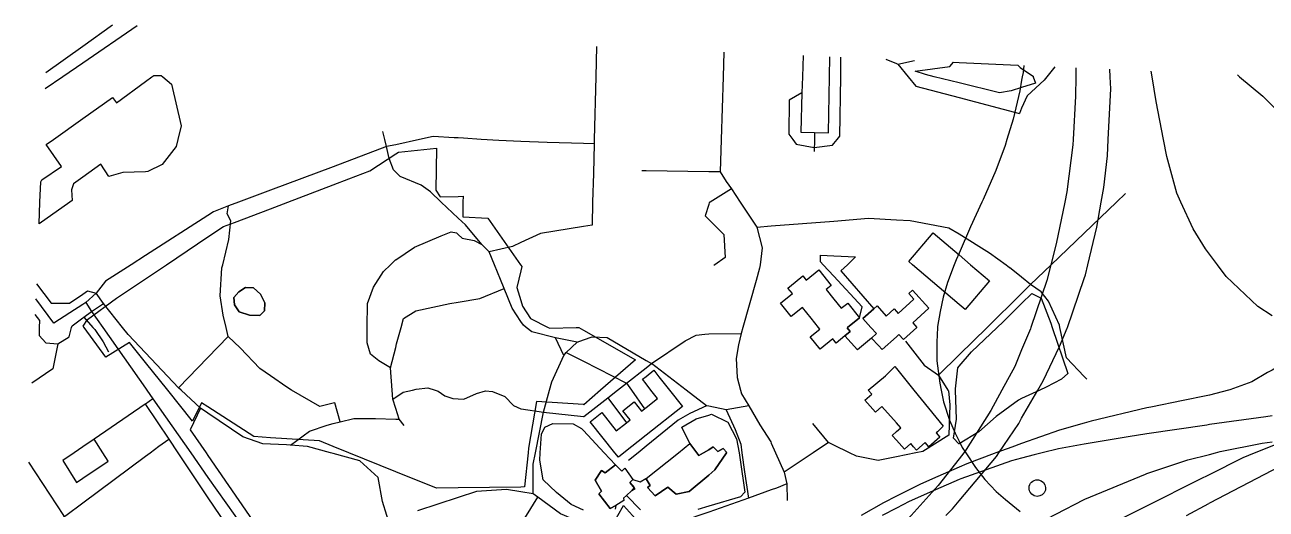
# Model space of a CAD drawing. Header units: millimetres. Extents: x 1 to 1052, y 2 to 1015.
# Drawn here: x 32 to 627, y 783 to 1015 of the extents above; entities that cross this region are included whole.
import ezdxf

# ---------------------------------------------------------------- set-up
doc = ezdxf.new("R2010")
doc.units = ezdxf.units.MM

msp = doc.modelspace()

# ---------------------------------------------------------------- linework, layer by layer
at = {"layer": 'buildings'}
for points in [[(394.3628, 881.5894, 29.9987), (400.0944, 886.1849, 30.1609), (399.0185, 887.532, 30.2763), (397.9326, 888.8701, 30.3916), (401.5163, 891.7481, 30.4909), (405.1592, 894.6702, 30.59), (406.7373, 892.7026, 30.4215), (412.7166, 897.5021, 30.5811), (418.7135, 890.0478, 29.9478), (416.298, 888.1085, 29.8833), (420, 883.5119, 29.4959), (423.5119, 879.1513, 28.9995), (426.6694, 881.6745, 28.9667), (432.3317, 874.637, 28.1664), (426.5343, 870, 28.226), (426.3433, 869.8472, 28.2244), (427.8125, 868.006, 27.9739), (425.333, 866.0228, 27.9529), (421.1057, 862.5192, 27.9035), (420, 863.8938, 28.0914), (419.5228, 864.487, 28.1554), (413.3606, 859.5461, 27.8815), (408.6397, 865.4295, 28.5058), (413.2921, 869.1572, 28.7133), (412.6146, 870, 28.8021), (409.0999, 874.3721, 29.1692), (404.948, 879.5292, 29.6055), (399.5277, 875.1722, 29.4503), (394.3628, 881.5894, 29.9987)], [(433.9255, 874.2015, 28.0403), (439.1758, 878.9213, 28.0193), (440.6818, 880.2656, 28.0126), (445.0622, 875.4161, 27.432), (448.8657, 878.8358, 27.4166), (450, 877.5748, 27.266), (450.7576, 876.7328, 27.14), (458.4042, 883.6077, 26.8545), (455.989, 886.2855, 27.2554), (457.7142, 887.8349, 27.1912), (465.5152, 879.1975, 25.8959), (457.7786, 872.2331, 26.1839), (459.8062, 870, 25.8477), (459.8215, 869.9832, 25.8448), (453.3881, 864.2038, 25.9752), (451.1864, 866.6384, 26.3862), (450, 865.5772, 26.409), (443.1139, 859.4179, 26.3057), (441.3781, 861.3831, 26.5777), (437.974, 864.8993, 27.0847), (440.3658, 867.0546, 27.1229), (437.7116, 870, 27.5377), (433.9255, 874.2015, 28.0403)], [(434.8849, 835.1754, 24.6504), (438.1693, 838.0854, 24.7516), (436.4874, 839.9735, 25.0354), (436.5189, 840, 25.0362), (444.6693, 846.862, 25.1473), (449.2135, 851.2674, 25.2519), (450, 850.3006, 25.124), (458.3792, 840, 23.5133), (472.4374, 822.7182, 20.7127), (469.6055, 820.003, 20.7036), (469.0527, 819.4855, 20.7024), (470.8479, 817.4616, 20.3712), (465.5707, 812.7803, 20.3746), (463.7165, 814.8723, 20.7176), (459.6371, 811.2593, 20.7112), (458.1964, 812.8842, 20.9796), (456.8551, 814.3832, 21.2295), (453.814, 811.6867, 21.2193), (450, 815.9737, 21.9396), (447.9094, 818.3237, 22.2779), (450, 820.1801, 22.3454), (452.0389, 821.9905, 22.3499), (450, 824.2835, 22.7413), (442.9618, 832.1989, 23.9004), (439.9255, 829.5021, 23.8054), (434.8849, 835.1754, 24.6504)], [(303.2565, 824.8776, 28.5351), (308.7285, 829.2135, 28.4464), (315.6661, 820.4834, 27.9542), (320.5934, 824.3763, 27.8982), (322.3003, 825.7302, 27.8878), (318.7842, 830.1581, 28.163), (324.2208, 834.4489, 28.1682), (327.8189, 829.9333, 27.8778), (329.308, 831.11, 27.8848), (330, 831.6576, 27.8893), (335.5021, 836.0119, 27.933), (332.3362, 840, 28.211), (330, 842.9429, 28.3762), (328.226, 845.1777, 28.4897), (330, 846.584, 28.5088), (333.6733, 849.496, 28.5524), (336.1095, 846.4341, 28.3841), (341.2155, 840, 27.9906), (347.4122, 832.1915, 27.3703), (330, 818.4162, 27.2866), (319.3618, 810, 27.4389), (316.734, 807.9211, 27.5055), (315.0817, 810, 27.6543), (303.2565, 824.8776, 28.5351)], [(329.9165, 797.6231, 26.3078), (330, 797.6895, 26.3055), (345.4786, 810, 26.1398), (350.9713, 814.3685, 26.1426), (354.2991, 810, 25.7047), (355.3048, 808.6799, 25.5572), (357.5155, 810, 25.546), (360, 811.4836, 25.5273), (362.2087, 812.8025, 25.5323), (364.3957, 810.5742, 25.2828), (366.9019, 811.9767, 25.2846), (368.6497, 810.0669, 25.0691), (368.6035, 810, 25.0659), (362.94, 801.788, 24.635), (360, 799.3157, 24.581), (350.7169, 791.5094, 24.5967), (344.4041, 790.2671, 24.9475), (340.4191, 793.4915, 25.414), (334.2777, 789.3443, 25.6), (330.6412, 793.3195, 26.0509), (331.9028, 794.3195, 26.0179), (330, 797.4841, 26.2956), (329.9165, 797.6231, 26.3078)], [(305.593, 796.8654, 27.9039), (308.7043, 801.456, 27.793), (310.3403, 800.4672, 27.6696), (315.39, 804.2144, 27.4659), (318.3098, 801.187, 27.1955), (319.7542, 802.6461, 27.1583), (323.6279, 797.1368, 26.7042), (322.1997, 795.8265, 26.749), (324.2272, 793.4464, 26.5122), (323.0857, 791.8242, 26.5294), (320.5624, 789.6094, 26.6342), (319.1168, 788.3373, 26.7005), (319.3676, 787.1111, 26.6381), (315.4475, 784.8276, 26.8817), (312.7826, 783.292, 27.0608), (307.2947, 790.3874, 27.6631), (308.5705, 791.7044, 27.5948), (305.593, 796.8654, 27.9039)], [(513.5553, 793.3075, 14.919), (513.6599, 794.0506, 14.9566), (513.9063, 794.7593, 14.9821), (514.2787, 795.4063, 14.9946), (514.7717, 795.9732, 14.9932), (515.3601, 796.433, 14.9781), (516.025, 796.7866, 14.9507), (516.7503, 796.9973, 14.9103), (518.0839, 797.0408, 14.8162), (519.3495, 796.6293, 14.7023), (520.4163, 795.8248, 14.5832), (521.1497, 794.7174, 14.4738), (521.4787, 793.4223, 14.3843), (521.3579, 792.1005, 14.3245), (520.8029, 790.8915, 14.2986), (519.8768, 789.9233, 14.3078), (518.6903, 789.3218, 14.3514), (517.3656, 789.1565, 14.4265), (516.0651, 789.4293, 14.5248), (514.9215, 790.1157, 14.6381), (514.0747, 791.1441, 14.7543), (513.7612, 791.8216, 14.8156), (513.5888, 792.5583, 14.8715), (513.5553, 793.3075, 14.919)]]:
    msp.add_polyline3d(points, dxfattribs=at)
at = {"layer": 'highways'}
for points in [[(535.9497, 994.3021, 21.1147), (535.9241, 990, 21.2824), (535.8688, 980.7171, 21.4104), (534.7271, 960, 21.802), (534.5807, 957.3433, 21.7607), (531.683, 934.9103, 21.5896), (530.6733, 930, 21.5926), (526.579, 910.0893, 21.1801), (523.9853, 900, 21.0431), (522.0655, 892.5322, 20.8214), (514.4518, 870, 20.3192), (514.2217, 869.3192, 20.2957), (510, 859.2234, 20.0322), (506.6745, 851.2709, 19.7986), (500.5157, 840, 19.589), (495.2069, 830.2848, 19.2898), (483.4317, 811.5087, 18.7852), (482.2507, 810, 18.7618), (480, 807.1248, 18.6947), (470.0412, 794.4028, 18.1998), (457.0318, 780, 17.5765), (455.944, 778.7957, 17.5413)], [(511.0506, 995.4098, 24.2381), (510.6705, 992.0164, 24.337), (510.3078, 990, 24.4113), (510, 988.2888, 24.4475), (509.0978, 983.2729, 24.5233), (505.9094, 969.6477, 24.7906), (502.978, 960, 25.0349), (502.0791, 957.0418, 25.0598), (497.5582, 945.1115, 25.2621), (491.4972, 931.287, 25.6244), (490.9043, 930, 25.6639), (485.4638, 918.1903, 25.8326), (480, 905.5652, 26.0244), (478.6064, 902.3451, 26.063), (477.7098, 900, 26.0806), (474.4742, 891.5378, 25.8408), (472.4155, 884.4234, 25.5772), (470.9948, 877.5984, 25.2723), (469.6485, 870.4056, 24.9369), (469.6302, 870, 24.9125), (469.3154, 863.0275, 24.3845), (469.3314, 853.9516, 23.6568), (470.7209, 843.3471, 22.6838), (471.4328, 840, 22.3537), (472.6154, 834.4399, 21.7497), (475.5004, 825.6942, 20.7209), (478.1613, 819.3138, 19.9339), (480, 815.6123, 19.4579), (481.5606, 812.4705, 19.04), (483.194, 810, 18.6759), (487.8571, 802.9468, 17.6403), (492.4216, 797.192, 16.785), (497.7478, 791.4968, 15.932), (502.2109, 787.6438, 15.3306), (509.3418, 781.9617, 14.4723)], [(473.5999, 780, 16.5329), (476.8557, 783.2204, 16.6381), (480, 786.9561, 16.7876), (497.9658, 808.301, 17.2016), (499.1106, 810, 17.2274), (508.5802, 824.0539, 17.5067), (510, 826.5191, 17.5724), (517.7644, 840, 17.8384), (520.3683, 844.5211, 17.8812), (528.1756, 860.8008, 18.1918), (531.8585, 869.6654, 18.4158), (531.9733, 870, 18.4268), (540, 893.3944, 18.8624), (540.6329, 895.239, 18.893), (541.772, 900, 19.0277), (546.0738, 917.9794, 19.3119), (548.1452, 930, 19.5692), (549.3615, 937.0585, 19.5379), (551.173, 952.1376, 19.5525), (551.5497, 960, 19.6297), (552.7122, 984.267, 18.8719), (552.4089, 990, 18.7803), (552.2196, 993.5783, 18.6274)], [(630, 875.5975, 10.0643), (623.2174, 880.0044, 10.4056), (608.0986, 894.3129, 11.4792), (603.8232, 900, 11.905), (600, 905.0857, 12.3351), (598.1398, 907.5602, 12.6231), (592.2548, 917.215, 13.6015), (586.2796, 930, 14.7156), (584.3057, 934.2236, 14.9577), (579.5155, 951.8581, 15.6039), (577.9786, 960, 15.8433), (574.5444, 978.1927, 15.654), (572.5774, 990, 15.516), (572.1289, 992.6925, 15.4152)], [(648.8528, 858.7607, 9.8767), (635.7763, 852.8838, 10.2399), (630, 849.5693, 10.3715), (627.9006, 848.3646, 10.4493), (620.2883, 843.9739, 10.7012), (609.7127, 840.1356, 10.9771), (609.1923, 840, 10.9893), (600, 837.6056, 11.2031), (598.4036, 837.1897, 11.2769), (587.476, 835.0962, 11.7661)], [(587.476, 835.0962, 11.7661), (571.9797, 831.9067, 12.3986), (570, 831.4413, 12.4729), (543.2952, 825.1636, 14.3135), (540, 824.2259, 14.5015), (528.2128, 820.8718, 15.4026), (510, 814.3884, 16.5913), (505.225, 812.6885, 16.8913), (497.5706, 810, 17.3676), (496.8173, 809.7354, 17.4156), (483.6908, 804.6744, 18.1469), (480, 803.0669, 18.311), (467.3366, 797.5514, 18.7123), (461.1982, 794.8618, 18.8768), (450, 789.2176, 19.0468), (443.8018, 786.0936, 19.0406), (433.1163, 780, 18.9658)], [(630, 827.6838, 10.707), (627.0585, 827.2795, 10.7591), (600, 823.4711, 11.1606), (598.7498, 823.2951, 11.2065), (570, 819.0248, 12.1697), (561.0764, 817.6994, 12.7204), (540, 814.0869, 13.874), (527.6545, 811.9709, 14.8347), (519.855, 810, 15.3773), (516.0499, 809.0385, 15.6537), (510, 807.3917, 16.0685), (505.1598, 806.0743, 16.405), (480.8336, 797.5301, 17.722), (480, 797.171, 17.7535), (468.7604, 792.3288, 18.0816), (456.1642, 786.6368, 18.3479), (450, 783.4791, 18.4072), (443.2083, 780, 18.4001)], [(421.1945, 716.7784, 13.3577), (425.9724, 720, 13.5222), (450, 736.201, 14.3609), (453.4549, 738.5305, 14.4581), (472.7985, 750, 14.6858), (480, 754.27, 14.754), (490.2572, 760.3518, 14.6465), (501.8559, 767.1164, 14.3786), (510, 771.617, 14.0952), (525.1694, 780, 13.499), (526.3518, 780.6534, 13.4661), (540, 787.6675, 12.9438), (540.2438, 787.7928, 12.9375), (569.3348, 799.8077, 11.8672), (570, 800.0301, 11.8369), (589.6886, 806.6131, 11.3914), (600, 809.2401, 11.1199), (602.9825, 810, 11.1102), (605.1177, 810.544, 11.1028), (625.3288, 814.5707, 10.9694), (630, 815.2099, 10.9278)], [(595.4428, 797.338, 11.2211), (600, 799.6387, 11.1169), (616.1155, 807.7744, 11.0735), (621.629, 810, 11.048), (630, 813.3791, 10.9602), (631.1528, 813.8444, 10.9567), (633.2078, 814.1176, 10.9599), (643.065, 815.1092, 10.9768)], [(421.1945, 716.7784, 13.3577), (439.4387, 719.387, 13.4149), (440.6655, 720, 13.438), (450, 724.6642, 13.6656), (480, 739.6544, 14.1654), (500.7047, 750, 13.8557), (510, 754.6446, 13.671), (540, 769.6348, 12.6002), (560.744, 780, 11.9505), (570, 784.625, 11.6632), (595.4428, 797.338, 11.2211)]]:
    msp.add_polyline3d(points, dxfattribs=at)
at = {"layer": 'major_roads'}
msp.add_polyline3d([(613.4537, 990.854, 9.2705), (614.4761, 990, 9.1928), (625.6141, 980.6973, 8.2512), (630, 976.2828, 7.9177), (640.0407, 966.1766, 7.629), (644.6534, 960, 7.5472), (646.329, 957.7564, 7.4887), (660, 940.9705, 7.04), (662.1327, 938.3519, 7.0637), (666.7495, 930, 7.2146), (668.5999, 926.6526, 7.2587), (672.7754, 916.4384, 7.4612), (673.0543, 910.4724, 7.657), (672.4992, 901.6368, 7.9764), (671.7393, 900, 8.0539), (666.007, 887.6537, 8.6037), (660, 878.9197, 8.9956), (656.9753, 874.5219, 9.2188), (654.645, 870, 9.4084), (648.8528, 858.7607, 9.8767)], dxfattribs=at)
at = {"layer": 'minor_roads'}
for points in [[(42.2614, 992.0301, 26.1167), (60, 1004.6468, 27.5936), (74.3304, 1014.8394, 28.6266)], [(306.2441, 1004.5216, 31.4955), (305.8851, 990, 31.4155), (305.1435, 960, 31.7896), (305.0904, 957.8501, 31.7523)], [(367.3142, 1001.8046, 33.332), (366.9259, 990, 33.2744), (365.9393, 960, 33.0715), (365.4285, 944.4701, 32.7224), (368.3906, 939.9267, 32.6237), (370.8787, 936.4232, 32.5523), (375.1336, 930, 32.4304), (383.0698, 918.0195, 31.9833), (385.6907, 908.1733, 31.6122), (384.6391, 900, 31.2822), (384.4352, 898.4156, 31.1779), (382.7557, 892.4246, 30.7791), (376.3546, 870, 29.3452), (375.5058, 867.0264, 29.1337), (374.2411, 861.6712, 28.7595), (373.1497, 855.1681, 28.3124), (373.6487, 846.1173, 27.6723), (375.3121, 840, 27.209), (375.7813, 838.2743, 27.0594), (379.1671, 832.5251, 26.506), (384.5849, 823.3207, 25.5634), (389.7232, 815.2316, 24.6633), (390, 814.6147, 24.5966), (392.0707, 810, 24.0897), (396.245, 800.6975, 22.9541), (397.506, 795.1457, 22.3249), (397.6724, 787.0911, 21.4843)], [(405.2395, 1000.1174, 32.1194), (404.8948, 990, 32.1656), (404.6347, 982.3619, 32.2122), (404.114, 963.4868, 32.3175), (410.7733, 963.3025, 32.0006), (417.4422, 963.1177, 31.6838), (417.8799, 990, 31.4674), (418.0353, 999.5481, 31.4259)], [(404.6347, 982.3619, 32.2122), (398.6368, 978.7502, 32.5348), (398.3688, 962.4435, 32.5948), (400.2597, 960, 32.5129), (401.9793, 957.7778, 32.4079), (410.5374, 956.1817, 32.0052), (419.3663, 957.2373, 31.6101), (420, 958.0285, 31.5826), (421.5792, 960, 31.4765), (422.8432, 961.5781, 31.3767), (423.2763, 990, 31.1285), (423.4181, 999.3086, 31.0821)], [(444.9309, 998.3515, 29.5903), (450, 996.2951, 29.2518), (450.7213, 996.0025, 29.2016), (455.5937, 990, 28.8884), (459.2773, 985.4622, 28.6393)], [(450.7213, 996.0025, 29.2016), (458.666, 997.7404, 28.6166)], [(525.8842, 994.7499, 22.3712), (522.1167, 990, 22.9689), (520.7866, 988.3231, 23.1397)], [(459.2773, 985.4622, 28.6393), (480, 980.0168, 27.0901), (508.906, 972.421, 24.5305)], [(238.0215, 960.8108, 33.1403), (227.9883, 961.4356, 33.5666), (221.4437, 960, 33.9103), (210, 957.4898, 34.3579), (205.6432, 956.5341, 34.3735), (180, 946.9533, 34.288), (150, 935.7446, 33.2212), (134.6245, 930, 32.3028), (129.7705, 928.1864, 32.0053), (122.6457, 925.2637, 31.5665), (120, 923.5708, 31.3831), (90, 904.3755, 29.2796), (83.1617, 900, 28.948), (70.8882, 892.1469, 28.5314), (66.3804, 886.4493, 28.4237), (61.4376, 881.8672, 28.3241)], [(242.4763, 960.5281, 32.9526), (240, 960.6853, 33.0566), (238.0215, 960.8108, 33.1403)], [(259.3442, 959.4773, 32.2136), (250.9536, 960, 32.5937), (242.4763, 960.5281, 32.9526)], [(282.542, 958.4529, 31.691), (270, 959.0067, 31.736), (259.3442, 959.4773, 32.2136)], [(305.0904, 957.8501, 31.7523), (300, 957.9862, 31.6264), (282.542, 958.4529, 31.691)], [(305.0904, 957.8501, 31.7523), (304.7232, 943.7161, 31.509), (304.3706, 930, 31.2768), (304.0854, 918.902, 30.9643)], [(365.4285, 944.4701, 32.7224), (360, 944.5355, 32.7222), (330, 944.897, 32.0389), (328.0347, 944.9207, 31.9999)], [(370.8787, 936.4232, 32.5523), (360.6916, 930, 32.3786), (360.301, 929.7537, 32.3664), (360, 928.7855, 32.3228), (358.3122, 923.356, 32.0465)], [(358.3122, 923.356, 32.0465), (360, 921.677, 32.011), (367.302, 914.4131, 31.7392), (367.9037, 903.4885, 31.2795), (363.0078, 900, 31.0874), (362.447, 899.6004, 31.0594)], [(383.0698, 918.0195, 31.9833), (390, 918.5655, 32.0442), (420, 920.9291, 31.2369), (436.656, 922.2414, 30.1549), (450, 921.5411, 29.2363), (456.5932, 921.195, 28.6227), (475.0779, 917.7553, 26.8296), (480, 914.735, 26.2886), (494.6373, 905.7534, 24.479), (502.503, 900, 23.4354), (504.2564, 898.7175, 23.1672)], [(61.4376, 881.8672, 28.3241), (60, 880.9433, 28.2959), (53.7672, 876.9381, 28.2116), (46.1011, 871.9994, 28.1642), (37.429, 883.733, 27.6936)], [(61.4376, 881.8672, 28.3241), (64.2611, 877.6475, 28.4292), (69.6248, 870, 28.5898), (90, 840.9491, 29.1585), (90.6657, 840, 29.1751), (93.6363, 835.7645, 29.2405), (111.7341, 810, 29.6899), (120, 798.2325, 29.8673), (132.8071, 780, 30.4239), (135.5744, 776.0604, 30.4817)], [(275.8887, 790.394, 29.9579), (275.8722, 804.5918, 29.701), (276.9462, 810, 29.5497), (280.7953, 829.3832, 29.3734), (283.714, 840, 29.3067), (284.811, 843.9902, 29.3383), (290.63, 856.6475, 29.4171), (291.6479, 858.0695, 29.4229), (296.9353, 862.9744, 29.4225), (300, 864.0742, 29.3952), (304.0945, 865.5435, 29.3949), (311.4064, 865.2177, 29.3309), (330, 854.1934, 28.7859), (332.5411, 852.6868, 28.6945)], [(280.7953, 829.3832, 29.3734), (300, 827.3095, 28.6903), (300.0996, 827.2988, 28.6868), (311.5874, 836.2828, 28.5503), (316.3337, 840, 28.5534), (320.5981, 843.3398, 28.57), (330, 850.6981, 28.6586), (332.5411, 852.6868, 28.6945), (348.7835, 863.5154, 29.0231), (354.0631, 866.3178, 29.1521), (358.115, 866.8476, 29.1709), (360, 866.867, 29.1671), (375.5058, 867.0264, 29.1337)], [(454.3066, 863.4993, 25.8303), (463.2222, 851.9149, 24.0519), (470.1944, 847.1745, 23.0365), (474.6744, 840, 22.0657), (474.8948, 839.6471, 22.0147), (475.516, 832.9088, 21.3608), (475.025, 818.4439, 20.1157), (462.6125, 810.6595, 20.4168), (459.3122, 810, 20.6193), (450, 808.1392, 21.1558), (441.1919, 806.3791, 21.42), (430.8946, 808.3703, 22.1746), (427.5338, 810, 22.5257), (420, 813.6533, 23.2899), (417.3549, 814.936, 23.5276), (409.8864, 824.0727, 24.7284)], [(359.0168, 832.4411, 27.0255), (349.1318, 840, 27.7942), (332.5411, 852.6868, 28.6945)], [(93.6363, 835.7645, 29.2405), (90, 833.2807, 29.1894), (89.9244, 833.229, 29.1891), (65.4038, 816.4994, 29.1602)], [(379.1671, 832.5251, 26.506), (368.3118, 830.5598, 26.6373), (360, 832.2421, 26.9811), (359.0168, 832.4411, 27.0255), (350.9345, 828.8663, 27.0522), (345.3129, 825.565, 27.0513), (330, 813.1059, 27.0448), (326.1827, 810, 27.0956), (321.5709, 806.2476, 27.1859)], [(65.4038, 816.4994, 29.1602), (60, 812.8119, 29.1664), (55.8792, 810, 29.2068), (50.4137, 806.2704, 29.2113), (57.0498, 795.8241, 29.1077), (60, 797.8144, 29.1031), (72.202, 806.046, 29.2045), (69.6306, 810, 29.2154), (65.4038, 816.4994, 29.1602)], [(417.3549, 814.936, 23.5276), (410.0369, 810, 23.3344), (396.245, 800.6975, 22.9541)], [(324.8272, 760.5206, 24.8222), (321.802, 762.8985, 25.2883), (311.5262, 770.9455, 26.7342), (305.758, 773.4642, 27.3911), (300, 775.9857, 28.0103), (290.8329, 780, 28.8826), (289.0304, 780.7893, 29.0329), (278.1443, 788.742, 29.8203), (275.8887, 790.394, 29.9579), (270, 791.3202, 30.3608), (263.1198, 792.4024, 30.6888), (248.7802, 791.4058, 31.4679), (240, 788.5561, 32.0541), (220.4725, 782.2182, 32.7286)], [(305.758, 773.4642, 27.3911), (300, 766.526, 27.7822), (286.6319, 750.4178, 28.856), (285.5268, 750, 28.9718), (270, 744.1298, 30.2738), (252.1771, 737.3915, 30.985), (247.7409, 750, 32.1556), (244.149, 760.2085, 32.3243), (264.1252, 766.3374, 31.0278), (265.7745, 768.965, 30.919), (270, 775.7208, 30.6493), (272.6765, 780, 30.4185), (278.1443, 788.742, 29.8203)], [(311.5262, 770.9455, 26.7342), (316.4857, 780, 26.645), (319.1273, 784.8226, 26.5779), (323.4464, 780, 26.0276), (328.953, 773.8516, 25.1652), (321.802, 762.8985, 25.2883)]]:
    msp.add_polyline3d(points, dxfattribs=at)
at = {"layer": 'parks'}
for points in [[(477.3493, 996.9092, 27.2727), (480, 996.7913, 27.0819), (508.2294, 995.5354, 24.5303), (509.2136, 994.4552, 24.4563), (510, 993.9208, 24.3929), (515.4537, 990.2147, 23.7786), (515.5307, 990, 23.7734), (516.6043, 987.0045, 23.6504), (510, 984.8701, 24.4447), (504.9875, 983.2502, 24.8871), (499.3975, 982.368, 25.3807), (480, 987.1003, 27.1104), (468.1144, 990, 27.9805), (463.9724, 991.0105, 28.2747), (458.9753, 992.6162, 28.6267), (475.5725, 994.9243, 27.4121), (477.3493, 996.9092, 27.2727)], [(39.0326, 919.6708, 26.9115), (39.4935, 930, 26.7394), (39.9257, 939.6858, 26.6601), (40.4414, 940.5832, 26.6855), (49.7444, 947.019, 27.2856), (42.4894, 957.4928, 26.6642), (46.017, 960, 26.9196), (60, 969.9381, 27.962), (74.2772, 980.0853, 29.1479), (76.1545, 977.5528, 29.3156), (90, 987.6986, 30.5525), (93.1407, 990, 30.7962), (93.9961, 990.6268, 30.8444), (97.6566, 990.6224, 31.1192), (98.3811, 990, 31.1899), (102.5106, 986.4524, 31.4835), (107.1221, 966.5726, 31.7256), (105.62, 960, 31.5835), (104.8449, 956.6082, 31.4327), (98.0541, 948.0695, 30.7316), (91.178, 944.5722, 30.1819), (90, 944.5335, 30.1023), (79.2427, 944.1794, 29.3511), (72.4339, 942.1933, 28.8616), (68.734, 948.1625, 28.6529), (60, 941.918, 28.0215), (55.4819, 938.6877, 27.7168), (54.5907, 935.8301, 27.6647), (54.9765, 930.7845, 27.7028), (53.851, 930, 27.6346), (39.0326, 919.6708, 26.9115)], [(60.1519, 870.648, 28.4012), (62.2542, 873.7462, 28.4156), (76.2021, 884.004, 28.7064), (90, 893.2335, 29.148), (100.1158, 900, 29.6332), (120, 913.3007, 30.9947), (127.3832, 918.2393, 31.5018), (132.7701, 920.285, 31.8193), (150, 926.8423, 32.8714), (158.2969, 930, 33.2108), (180, 938.2598, 33.9997), (187.4515, 941.0957, 34.0579), (197.6099, 944.957, 34.1183), (210, 953.0525, 34.2473), (211.2709, 953.8829, 34.2137), (229.4677, 955.759, 33.4722), (229.3005, 935.7846, 33.0993), (231.2583, 932.4413, 32.9648), (240, 932.7245, 32.6532), (242.2697, 932.798, 32.572), (242.2373, 930, 32.531), (242.1557, 922.9571, 32.3229), (254.2079, 922.2638, 31.8838), (269.8269, 900, 30.7296), (270, 899.7533, 30.7173), (270.463, 899.0933, 30.6951), (270, 897.1385, 30.6479), (268.0924, 889.0853, 30.4878), (270, 882.8499, 30.2687), (270.8211, 880.1659, 30.1873), (274.5542, 874.2347, 29.9803), (282.9942, 870, 29.7506), (283.8223, 869.5845, 29.7332), (296.5062, 870, 29.5664), (297.6682, 870.0381, 29.5517), (297.7353, 870, 29.5497), (300, 868.7154, 29.492), (324.9325, 854.573, 28.8668), (308.1623, 840, 28.7234), (300.1421, 833.0305, 28.7778), (300, 833.0398, 28.7819), (277.5252, 834.5105, 29.4743), (273.6956, 812.1939, 29.699), (273.4658, 810, 29.7212), (271.7518, 793.6346, 30.1826), (270, 793.6102, 30.3033), (240, 793.191, 31.8471), (229.599, 793.0457, 32.0727), (210, 800.9509, 32.1549), (187.5648, 810, 31.6616), (180, 813.0512, 31.545), (173.5365, 815.6582, 31.3133), (150, 817.2169, 30.6912), (141.9991, 817.7468, 30.4474), (120, 831.9401, 29.7037), (116.8819, 833.9518, 29.6382), (112.6463, 825.1645, 29.6185), (100.6949, 840, 29.3378), (90, 853.2758, 29.0835), (82.3824, 862.7317, 28.903), (71.0351, 855.7447, 28.8191), (60.6251, 870, 28.4167), (60.1519, 870.648, 28.4012)], [(455.866, 901.5347, 28.1859), (467.545, 915.2586, 27.4565), (480, 904.6886, 25.9991), (485.5246, 900, 25.2678), (494.5556, 892.3357, 23.8118), (482.8766, 878.6117, 24.1792), (480, 881.053, 24.6397), (457.6744, 900, 27.9756), (455.866, 901.5347, 28.1859)], [(413.5287, 901.4848, 30.7722), (413.6641, 904.5257, 30.8716), (420, 904.2436, 30.6929), (430.4312, 903.7792, 30.0232), (426.4681, 900, 30.155), (423.4082, 897.0821, 30.1567), (439.1758, 878.9213, 28.0193), (433.9255, 874.2015, 28.0403), (437.7116, 870, 27.5377), (440.3658, 867.0546, 27.1229), (437.974, 864.8993, 27.0847), (431.3723, 859.305, 27.0031), (425.333, 866.0228, 27.9529), (427.8125, 868.006, 27.9739), (426.3433, 869.8472, 28.2244), (426.5343, 870, 28.226), (432.3317, 874.637, 28.1664), (433.4904, 879.866, 28.4303), (420, 894.4763, 30.1999), (414.8997, 900, 30.6865), (413.5287, 901.4848, 30.7722)], [(477.2679, 816.9328, 19.7974), (478.7479, 826.1665, 20.4878), (478.344, 840, 21.7397), (478.3244, 840.6721, 21.794), (479.3856, 850.6815, 22.4792), (480, 851.3924, 22.4785), (485.9825, 858.3136, 22.4086), (498.2656, 870, 22.0225), (501.1385, 872.7333, 21.8926), (510, 881.4873, 21.4993), (514.8723, 886.3005, 21.2523), (519.3498, 883.9517, 20.6169), (524.0167, 872.0238, 19.4044), (524.6953, 870, 19.2128), (532.0692, 848.01, 16.8796), (529.099, 845.1888, 16.9986), (521.7356, 841.4601, 17.5198), (518.6442, 840, 17.745), (510, 835.9173, 18.3325), (508.4795, 835.1991, 18.4213), (497.7389, 827.443, 18.8104), (489.4723, 820.0441, 18.9626), (480, 814.2807, 19.3413), (479.8962, 814.2176, 19.3442), (477.2679, 816.9328, 19.7974)], [(320.5624, 789.6094, 26.6342), (323.0857, 791.8242, 26.5294), (324.8364, 792.765, 26.44), (322.1997, 795.8265, 26.749), (323.6279, 797.1368, 26.7042), (327.1148, 796.0188, 26.4212), (329.9165, 797.6231, 26.3078), (330, 797.4841, 26.2956), (331.9028, 794.3195, 26.0179), (330.6412, 793.3195, 26.0509), (334.2777, 789.3443, 25.6), (340.4191, 793.4915, 25.414), (344.4041, 790.2671, 24.9475), (350.7169, 791.5094, 24.5967), (360, 799.3157, 24.581), (362.94, 801.788, 24.635), (368.6035, 810, 25.0659), (368.6497, 810.0669, 25.0691), (366.9019, 811.9767, 25.2846), (364.3957, 810.5742, 25.2828), (362.2087, 812.8025, 25.5323), (360, 811.4836, 25.5273), (357.5155, 810, 25.546), (355.3048, 808.6799, 25.5572), (354.2991, 810, 25.7047), (350.9713, 814.3685, 26.1426), (347.0706, 822.2716, 26.7911), (353.9718, 826.2262, 26.7773), (360, 828.0651, 26.6886), (361.404, 828.4934, 26.6784), (369.1743, 824.6332, 26.1608), (373.3969, 816.669, 25.3962), (374.5348, 810, 24.8194), (375.1115, 806.6201, 24.4893), (377.2699, 791.1026, 22.962), (375.217, 788.8388, 22.8722), (360, 784.407, 23.4055), (354.7861, 782.8885, 23.6856)], [(279.0188, 806.5452, 29.4976), (279.2584, 810, 29.4357), (279.8727, 818.8537, 29.4051), (281.4008, 822.2998, 29.3446), (285.2879, 823.9491, 29.1982), (295.062, 823.8221, 28.8235), (299.0844, 821.6521, 28.6364), (300, 820.6729, 28.5841), (309.98, 810, 27.9111), (315.39, 804.2144, 27.4659), (310.3403, 800.4672, 27.6696), (308.7043, 801.456, 27.793), (305.593, 796.8654, 27.9039), (308.5705, 791.7044, 27.5948), (307.2947, 790.3874, 27.6631), (312.7826, 783.292, 27.0608), (315.4475, 784.8276, 26.8817), (315.2315, 782.9773, 26.8446)], [(300, 782.5224, 28.1329), (294.1523, 785.2997, 28.6194), (287.0575, 791.0366, 29.1465), (280.6914, 797.0589, 29.527), (279.0188, 806.5452, 29.4976)], [(327.287, 782.7394, 25.8105), (320.5624, 789.6094, 26.6342)]]:
    msp.add_polyline3d(points, dxfattribs=at)
at = {"layer": 'paths'}
for points in [[(86.0709, 1014.3171, 29.6208), (60, 996.5348, 27.7252), (50.4193, 990, 26.9295), (41.9119, 984.1973, 26.2189)], [(520.7866, 988.3231, 23.1397), (512.6676, 980.9083, 24.1286), (510, 974.8894, 24.4365), (508.906, 972.421, 24.5305)], [(296.9353, 862.9744, 29.4225), (286.5438, 864.9889, 29.6241), (275.1568, 867.9077, 29.8341), (272.5769, 870, 29.8925), (271.1815, 871.1317, 29.9418), (270, 872.8711, 30.0039), (265.735, 879.1506, 30.2724), (261.9536, 888.656, 30.6474), (260.2413, 892.9662, 30.8274), (257.2925, 900, 31.1396), (254.7191, 906.1383, 31.4009), (251.2943, 909.721, 31.6193), (243.4569, 919.1363, 32.1636), (240, 922.3706, 32.3801), (231.8455, 930, 32.899), (226.6006, 934.9071, 33.1822), (222.2379, 938.1111, 33.4112), (212.0752, 942.2559, 33.897), (210, 944.3482, 34.0304), (208.8551, 945.5025, 34.066), (206.896, 950.805, 34.2145), (205.6432, 956.5341, 34.3735), (204.8059, 960, 34.4724), (203.8744, 963.8564, 34.3734)], [(410.7733, 963.3025, 32.0006), (410.7111, 960, 32.0222), (410.6008, 954.1458, 31.989)], [(470.1944, 847.1745, 23.0365), (480, 856.8101, 22.8998), (493.4226, 870, 22.5271), (510, 886.2899, 21.7917), (514.316, 890.5311, 21.5684), (524.1819, 900, 21.0209), (540, 915.1816, 19.9219), (555.4397, 930, 18.6487), (559.7607, 934.1471, 18.1559)], [(183.3503, 824.7726, 31.2482), (180.8463, 833.9128, 31.0105), (180, 833.7021, 31.0175), (173.5872, 832.1055, 30.9373), (160.1101, 840, 30.5453), (157.7676, 841.3721, 30.5165), (150, 846.7712, 30.4363), (144.8792, 850.3305, 30.3313), (135.3918, 860.2028, 30.1465), (129.7377, 865.5954, 30.0249), (128.6935, 870, 30.0194), (127.2832, 875.9485, 30.1382), (125.8613, 885.162, 30.3349), (126.7116, 898.5547, 30.715), (127.0661, 900, 30.7668), (130.0229, 912.0557, 31.3674), (131.0238, 920.965, 31.7702), (129.2432, 924.3227, 31.8263), (129.7705, 928.1864, 32.0053)], [(304.0854, 918.902, 30.9643), (300, 918.257, 30.9033), (279.3407, 914.9949, 31.0367)], [(207.4564, 850.6341, 30.8068), (201.9592, 853.9821, 30.8337), (197.9777, 857.2813, 30.8535), (196.2999, 862.6835, 30.8746), (196.3902, 870, 30.8998), (196.532, 881.4873, 31.3738), (199.4011, 889.2104, 31.7009), (204.1705, 896.8393, 32.0387), (207.507, 900, 32.1882), (209.9561, 902.32, 32.3134), (210, 902.3498, 32.3151), (218.9971, 908.4501, 32.4184), (231.8363, 913.9156, 32.3313), (236.5513, 915.7242, 32.2707), (239.0526, 915.3043, 32.1918), (240, 914.435, 32.1408), (241.8038, 912.7797, 32.0298), (247.6633, 911.5652, 31.7956), (251.2943, 909.721, 31.6193)], [(279.3407, 914.9949, 31.0367), (270, 910.6277, 31.016), (265.9264, 908.7231, 31.1001)], [(265.9264, 908.7231, 31.1001), (254.7191, 906.1383, 31.4009)], [(541.2552, 845.1807, 15.7161), (540, 846.4969, 15.9287), (531.5284, 855.3803, 17.4526), (528.3777, 870, 18.8151), (528.1341, 871.1302, 18.9067), (522.8454, 882.5998, 20.1516), (519.4364, 887.0788, 20.7926), (514.316, 890.5311, 21.5684), (510, 894.0434, 22.2637), (504.2564, 898.7175, 23.1672)], [(37.7505, 890.9366, 27.4993), (44.8307, 881.6081, 27.9295), (53.6783, 881.5778, 28.1398), (60, 885.9746, 28.2459), (62.3033, 887.5766, 28.2974), (66.3804, 886.4493, 28.4237)], [(214.02, 823.1344, 31.2428), (211.6006, 826.0368, 31.1936), (210, 831.2222, 31.0477), (208.6227, 835.6841, 30.8978), (208.286, 840, 30.7526), (207.4564, 850.6341, 30.8068), (210, 860.3938, 30.8508), (210.4446, 862.0997, 30.8534), (212.5771, 870, 30.8681), (213.7376, 874.2994, 31.0378), (219.7067, 878.0055, 31.1159), (235.8995, 881.3962, 31.0323), (240, 882.0798, 31.002), (250.3638, 883.8077, 30.8018), (261.9536, 888.656, 30.6474)], [(37.0958, 876.2659, 27.899), (39.1949, 873.289, 28.0198), (39.1624, 870, 28.1079), (39.1242, 866.1422, 28.2185), (42.3556, 862.6146, 28.3549), (48.1135, 862.2268, 28.4262), (53.405, 865.5049, 28.4098), (54.6668, 870, 28.3287), (54.8975, 870.8219, 28.3204), (60, 874.5466, 28.3595), (60.5899, 874.9772, 28.3682), (64.2611, 877.6475, 28.4292), (69.9435, 881.4503, 28.547)], [(206.9192, 776.5884, 32.9738), (205.8128, 780, 32.9486), (203.6377, 786.7072, 32.6458), (201.6373, 798.1522, 32.1808), (192.835, 806.1618, 31.8169), (180.0072, 809.6311, 31.6329), (178.6839, 810, 31.5862), (167.6366, 813.08, 31.2154), (159.488, 813.6957, 30.9881), (157.5851, 813.8366, 30.9357), (150, 814.1748, 30.7318), (146.3098, 814.3394, 30.6176), (136.6831, 817.666, 30.291), (120, 828.9684, 29.7231), (116.4509, 831.3729, 29.647), (107.0886, 840, 29.4415), (105.8881, 841.1062, 29.4214), (90, 857.8534, 29.0556), (81.7321, 866.5684, 28.8557), (79.0138, 870, 28.7704), (69.9435, 881.4503, 28.547), (66.3804, 886.4493, 28.4237)], [(60.5899, 874.9772, 28.3682), (64.8384, 870, 28.4977), (65.7254, 868.9609, 28.5319), (69.8461, 863.0456, 28.6962), (72.4065, 858.4043, 28.801)], [(105.8881, 841.1062, 29.4214), (120, 855.5966, 29.7182), (129.7377, 865.5954, 30.0249)], [(290.63, 856.6475, 29.4171), (286.5438, 864.9889, 29.6241)], [(48.1135, 862.2268, 28.4262), (45.5925, 850.2264, 28.7085), (35.6288, 843.3881, 28.8686)], [(291.6479, 858.0695, 29.4229), (300, 853.82, 29.1814), (320.5981, 843.3398, 28.57)], [(208.6227, 835.6841, 30.8978), (210, 836.5979, 30.8631), (213.5854, 838.9771, 30.7169), (217.9855, 840, 30.604), (219.7925, 840.4201, 30.5747), (225.4674, 841.1672, 30.4799), (228.98, 840, 30.408), (230.34, 839.5481, 30.3978), (233.5563, 837.2831, 30.4094), (237.4371, 836.0073, 30.3767), (240, 835.8472, 30.334), (242.6585, 835.6811, 30.2814), (248.7235, 838.3269, 30.0886), (253.0109, 839.6405, 29.9774), (256.4265, 839.3855, 29.9176), (262.3678, 837.0085, 29.8366), (266.5004, 832.5998, 29.797), (270, 831.0953, 29.7253), (270.1627, 831.0253, 29.7206), (280.7953, 829.3832, 29.3734)], [(320.5981, 843.3398, 28.57), (322.9766, 840, 28.4151), (329.308, 831.11, 27.8848)], [(89.9244, 833.229, 29.1891), (90, 833.1164, 29.19), (101.1766, 816.4831, 29.458), (105.5344, 810, 29.572), (120, 788.4792, 29.884), (125.6995, 780, 30.1323), (130.405, 772.9995, 30.2296)], [(311.5874, 836.2828, 28.5503), (320.5934, 824.3763, 27.8982)], [(116.4509, 831.3729, 29.647), (111.5026, 821.0229, 29.6222)], [(368.3118, 830.5598, 26.6373), (372.7077, 821.1298, 25.7736), (375.4146, 814.1771, 25.1204), (375.9591, 810, 24.7602), (377.1436, 800.9125, 23.8733), (379.0089, 788.3521, 22.6066)], [(159.488, 813.6957, 30.9881), (168.6354, 820.2789, 31.0914), (177.1217, 823.2745, 31.2192), (180, 823.9668, 31.2662), (183.3503, 824.7726, 31.2482), (189.9365, 826.367, 31.208), (200.3223, 826.3619, 31.2115), (210, 826.0829, 31.2241), (211.6006, 826.0368, 31.1936)], [(96.3963, 813.1074, 29.3846), (101.1766, 816.4831, 29.458)], [(111.5026, 821.0229, 29.6222), (119.1064, 810, 29.8302), (120, 808.7046, 29.8494), (139.8009, 780, 30.7109), (145.893, 771.1685, 30.8274), (150, 764.3543, 30.8869), (151.6527, 761.6121, 30.9252), (156.1688, 753.0193, 31.0281), (157.7503, 750, 31.0693), (161.9291, 742.0219, 30.8959), (172.6165, 720, 30.2393), (172.8009, 719.62, 30.2024)], [(51.1774, 779.4216, 29.0371), (51.9539, 780, 29.0424), (60, 785.994, 29.0221), (90, 808.3425, 29.2737), (92.225, 810, 29.3187), (96.3963, 813.1074, 29.3846)], [(33.9379, 805.4949, 29.2942), (50.795, 780, 29.0512), (51.1774, 779.4216, 29.0371), (32.2297, 767.2123, 28.9781)], [(397.506, 795.1457, 22.3249), (392.4896, 793.1073, 22.3391), (390, 792.2291, 22.361), (379.0089, 788.3521, 22.6066), (360, 781.6539, 23.1884), (355.3065, 780, 23.4316), (346.6073, 776.9346, 23.893), (330.5814, 761.9747, 24.2713), (330, 761.8278, 24.3169), (324.8272, 760.5206, 24.8222)]]:
    msp.add_polyline3d(points, dxfattribs=at)
at = {"layer": 'railways'}
for points in [[(790.6682, 883.3568, 7.945), (780, 877.9167, 7.935), (769.0882, 872.3523, 7.9966), (764.4731, 870, 8.0373), (750, 862.6231, 8.2379), (732.9263, 853.9208, 8.7066), (720, 847.5225, 9.1255), (704.8024, 840, 9.7223), (692.1227, 833.7238, 10.2066), (690, 832.6206, 10.2869), (660, 817.0285, 10.9822), (648.7369, 811.1746, 11.0949), (646.4696, 810, 11.1115), (630, 801.4673, 11.0736), (600, 785.9246, 11.1126), (599.6426, 785.7395, 11.1192)], [(589.0881, 780, 11.2927), (599.6426, 785.7395, 11.1192)]]:
    msp.add_polyline3d(points, dxfattribs=at)
at = {"layer": 'water'}
for points in [[(134.7517, 887.0553, 30.6863), (132.4177, 884.2714, 30.5278), (132.6457, 880.8218, 30.4369), (134.9386, 877.4389, 30.4099), (139.9876, 875.924, 30.5156), (144.7891, 875.7099, 30.6514), (147.025, 877.9, 30.7922), (147.201, 881.8457, 30.932), (145.2438, 885.9051, 31.0047), (141.794, 889.0311, 30.989), (138.0594, 889.1977, 30.8643), (134.7517, 887.0553, 30.6863)], [(132.4177, 884.2714, 30.5278), (134.7517, 887.0553, 30.6863), (138.0594, 889.1977, 30.8643), (141.794, 889.0311, 30.989), (145.2438, 885.9051, 31.0047), (147.201, 881.8457, 30.932), (147.025, 877.9, 30.7922), (144.7891, 875.7099, 30.6514), (139.9876, 875.924, 30.5156), (134.9386, 877.4389, 30.4099), (132.6457, 880.8218, 30.4369), (132.4177, 884.2714, 30.5278)]]:
    msp.add_polyline3d(points, dxfattribs=at)

doc.saveas('drawing.dxf')
